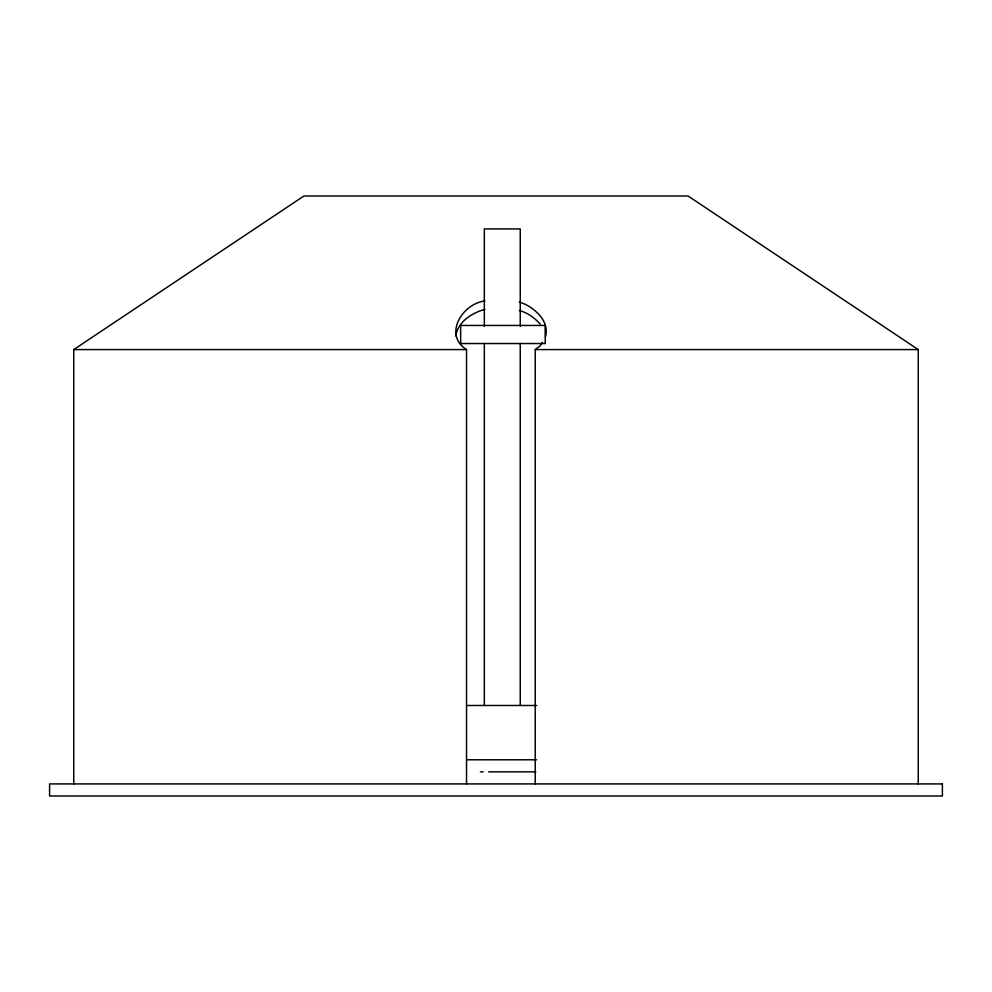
<?xml version="1.0" encoding="UTF-8"?>
<svg xmlns="http://www.w3.org/2000/svg" width="992" height="992" viewBox="0 0 992 992"><rect width="100%" height="100%" fill="white"/><g stroke="black" fill="none" stroke-linecap="round" stroke-linejoin="round"><path stroke-width="1.49" d="M455.812 335.978C457.796 321.718 472.018 312.889 484.89 309.355M542.426 342.389L540.156 345.799L535.234 349.581L535.234 783.916M73.755 783.916L73.755 349.581L303.887 196.019L688.113 196.019L918.245 349.581L918.245 783.916M484.89 300.998C462.47 303.502 443.002 334.812 466.525 349.581L466.525 783.916M545.116 343.542L460.66 343.542L460.66 325.45L545.116 325.45L545.265 343.579M73.755 349.581L466.525 349.581M535.234 349.581L918.245 349.581M467.294 705.486L536.672 705.486M467.294 759.785L536.647 759.785M480.438 771.85L483.178 771.85M488.659 771.85L535.816 771.85M519.399 310.558C527.558 312.654 534.514 317.886 540.156 323.975M519.399 302.2C527.57 304.321 534.527 309.603 540.156 315.729A64.914 35.7 5.4 0 1 545.563 336.486M520.242 326.38L520.242 228.929L484.332 228.929L484.332 326.38M520.242 343.393L520.242 705.337M484.332 343.393L484.332 705.337M942.4 783.916L49.6 783.916L49.6 795.981L942.4 795.981L942.4 783.916"/></g></svg>
